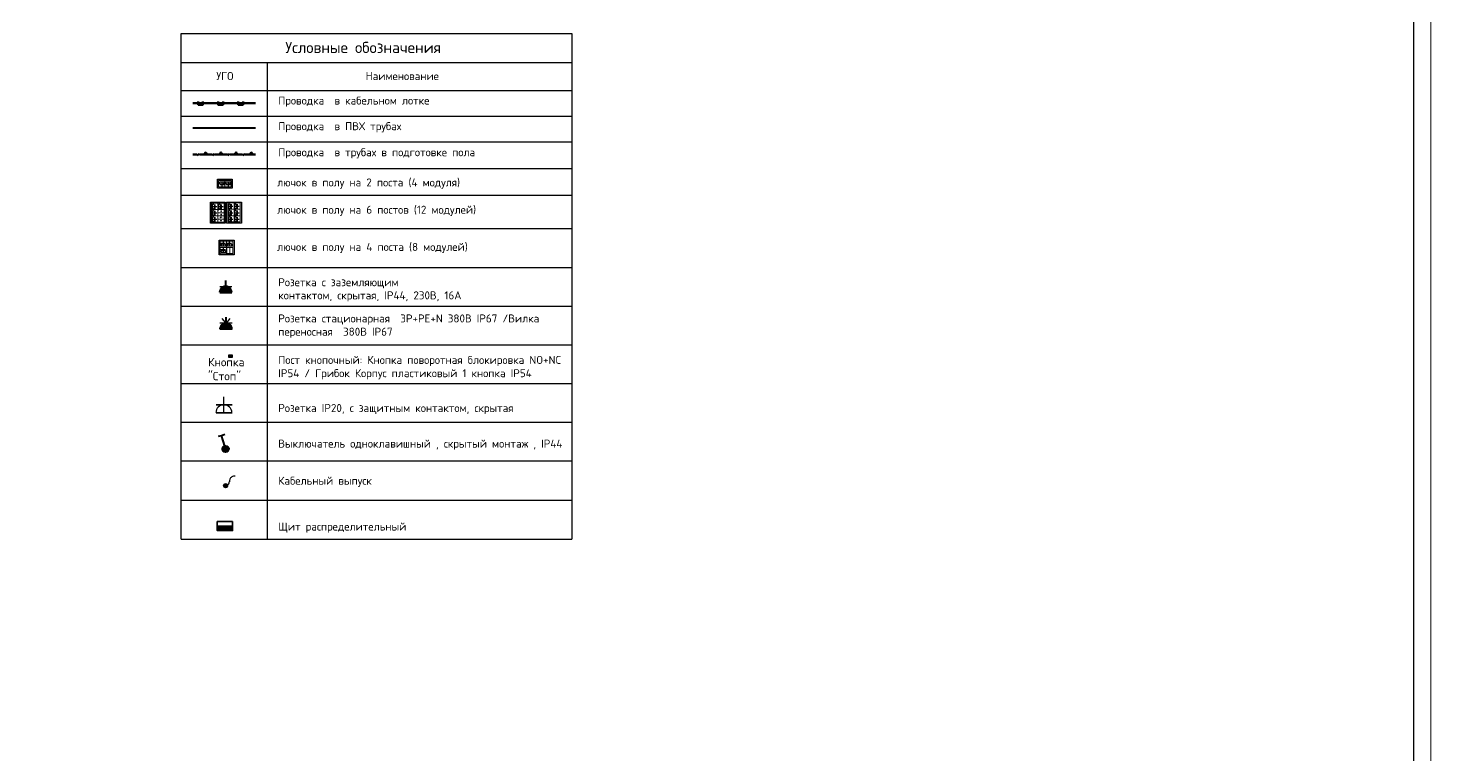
# Model space of a CAD drawing. Header units: millimetres. Extents: x -32 to 417638015, y -35 to 175284279.
# Drawn here: x 417191673 to 417231518, y 175220833 to 175241487 of the extents above; entities that cross this region are included whole.
import ezdxf
from ezdxf.enums import TextEntityAlignment as Align

# ---------------------------------------------------------------- set-up
doc = ezdxf.new("R2010")
doc.units = ezdxf.units.MM
for name, color, linetype in [('PDF _!!ОБН', 5, 'Continuous'), ('PDF __ЭМ_гофра', 5, 'Continuous'), ('PDF __ЭМ_Кабельный вывод', 1, 'Continuous'), ('PDF __ЭМ_Розетки быт', 5, 'Continuous'), ('PDF _SHTAMPS', 7, 'Continuous'), ('PDF _СС_розетки', 7, 'Continuous'), ('PDF _Текст', 7, 'Continuous'), ('PDF _ЭОМ_Щит', 5, 'Continuous'), ('RAMKA', 7, 'Continuous'), ('ВНУТРЯНКА', 1, 'Continuous')]:
    doc.layers.add(name, color=color, linetype=linetype)
for name, color, linetype, true_color in [('PDF __ЭМ_В полу', 7, 'Continuous', 0x952500), ('PDF __ЭМ_Лоток', 7, 'Continuous', 0x0000b8), ('PDF __ЭМ_розетки', 7, 'Continuous', 0x0000dd), ('PDF __ЭМ_Розетки комп', 7, 'Continuous', 0x545454), ('PDF _ЭОМ _розетки', 7, 'Continuous', 0xeb0000)]:
    doc.layers.add(name, color=color, linetype=linetype, true_color=true_color)
doc.layers.add('Электро', color=250, linetype='Continuous', lineweight=25)
doc.layers.add('ЭОМ_Кабель для СУП', color=150, linetype='Continuous', lineweight=9)
doc.styles.add('ELine', font='txt.shx')
doc.styles.add('PDF ISOCPEUR', font='isocpeur.ttf')
doc.styles.add('RAMKA', font='isocpeur.ttf', dxfattribs={"oblique": 15, "height": 5})
doc.styles.get("Standard").update_dxf_attribs({"font": 'arial.ttf'})
doc.linetypes.add('TRAY', pattern='A,12.119257,["_",ELine,S=4.5,R=90,X=0,Y=-1.555839],0.750382,["_",ELine,S=4.5,R=0,X=0,Y=-0.805849],1.314849,["_",ELine,S=4.5,R=0,X=0,Y=-0.805849],2.250029,["_",ELine,S=4.5,R=90,X=0,Y=-1.555839],13.565483', length=30)

# ---------------------------------------------------------------- blocks, each defined once
blk = doc.blocks.new('*U1110')
at = {"lineweight": 5, "transparency": 33554687}
blk.add_lwpolyline([(0, 0), (0, 841), (1189, 841), (1189, 0)], close=True, dxfattribs=at)
at = {"lineweight": 30, "transparency": 33554687}
blk.add_lwpolyline([(20, 5), (20, 836), (1184, 836), (1184, 5)], close=True, dxfattribs=at)
at = {"transparency": 33554687, "style": 'RAMKA', "oblique": 15, "width": 0.9}
for tag, height, p in [('СТРАНИЦА', 0.00025, (1183.9995, 835.9996)), ('ДАТА1', 2.5, (1059, 32.5)), ('ДАТА2', 2.5, (1059, 27.5)), ('СТАДИЯ', 2.5, (1141.5, 25)), ('ЛИСТ', 2.5, (1156.5, 25)), ('ЛИСТОВ', 2.5, (1174, 25)), ('ДАТА3', 2.5, (1059, 22.5)), ('ДАТА4', 2.5, (1059, 17.5)), ('ДАТА5', 2.5, (1059, 12.5)), ('ДАТА6', 2.5, (1059, 7.5))]:
    blk.add_attdef(tag, text='', height=height, dxfattribs=at).set_placement(p, align=Align.MIDDLE_CENTER)
at = {"transparency": 33554687, "style": 'RAMKA', "oblique": 15, "width": 0.9, "flags": 8}
blk.add_attdef('ШИФР', text='', height=5, dxfattribs=at).set_placement((1124, 55), align=Align.MIDDLE_CENTER)
at = {"transparency": 33554687, "style": 'RAMKA', "oblique": 15, "width": 0.9}
for tag, p in [('ДОЛЖНОСТЬ1', (1000, 32.5)), ('ФИО1', (1020, 32.5)), ('ДОЛЖНОСТЬ2', (1000, 27.5)), ('ФИО2', (1020, 27.5)), ('ДОЛЖНОСТЬ3', (1000, 22.5)), ('ФИО3', (1020, 22.5)), ('ДОЛЖНОСТЬ4', (1000, 17.5)), ('ФИО4', (1020, 17.5)), ('ДОЛЖНОСТЬ5', (1000, 12.5)), ('ФИО5', (1020, 12.5)), ('ДОЛЖНОСТЬ6', (1000, 7.5)), ('ФИО6', (1020, 7.5))]:
    blk.add_attdef(tag, text='', height=2.5, dxfattribs=at).set_placement(p, align=Align.MIDDLE_LEFT)
at = {"lineweight": 5, "transparency": 33554687, "oblique": 15, "width": 0.9}
for tag, flags, p in [('КОМПАНИЯ', 150, (1159, 12.5)), ('НАИМЕНОВАНИЕ', 128, (1099, 12.5)), ('КОМПЛЕКТ', 170, (1099, 27.5))]:
    blk.add_attdef(tag, text='', height=2.5, dxfattribs=dict(at, flags=flags)).set_placement(p, align=Align.MIDDLE_CENTER)
at = {"lineweight": 9, "transparency": 33554687, "oblique": 15, "width": 0.9, "flags": 26}
blk.add_attdef('ОБЪЕКТ', text='', height=2.5, dxfattribs=at).set_placement((1124, 42.5), align=Align.MIDDLE_CENTER)
at = {"transparency": 33554687, "style": 'RAMKA', "oblique": 15, "width": 0.9, "flags": 8}
blk.add_attdef('ФОРМАТЛИСТА', text='', height=2.5, dxfattribs=at).set_placement((1155, 2.5), align=Align.MIDDLE_LEFT)
blk = doc.blocks.new('Блок из 6 розеток .')
at = {"layer": 'PDF _СС_розетки', "linetype": 'Continuous', "lineweight": 20, "transparency": 33554687}
for points in [[(-391, 566), (-213, 566), (-213, 388), (-391, 388)], [(-391, 388), (-213, 388), (-213, 205), (-391, 205)], [(-391, 388), (-213, 388), (-213, 205), (-391, 205)], [(-391, 205), (-213, 205), (-213, 22), (-391, 22)]]:
    blk.add_lwpolyline(points, close=True, dxfattribs=at)
at = {"layer": 'PDF _ЭОМ _розетки', "color": 3, "linetype": 'Continuous', "lineweight": 25, "transparency": 33554687}
blk.add_lwpolyline([(0, 0), (-422, 0), (-422, 596), (0, 596)], close=True, dxfattribs=at)
at = {"layer": 'PDF _ЭОМ _розетки', "color": 7, "linetype": 'Continuous', "lineweight": 20, "transparency": 33554687}
for points in [[(-36, 388), (-213, 388), (-213, 566), (-36, 566)], [(-36, 205), (-213, 205), (-213, 388), (-36, 388)], [(-36, 22), (-213, 22), (-213, 205), (-36, 205)]]:
    blk.add_lwpolyline(points, close=True, dxfattribs=at)
at = {"layer": 'ВНУТРЯНКА', "color": 5, "lineweight": 30, "ltscale": 100, "transparency": 33554687}
for p, q in [((-307, 428), (-307, 555)), ((-307, 428), (-307, 555)), ((-129, 428), (-129, 555)), ((-129, 428), (-129, 555)), ((-307, 245), (-307, 373)), ((-307, 245), (-307, 373)), ((-307, 62), (-307, 190)), ((-307, 62), (-307, 190)), ((-129, 245), (-129, 373)), ((-129, 245), (-129, 373)), ((-129, 62), (-129, 190)), ((-129, 62), (-129, 190))]:
    blk.add_line(p, q, dxfattribs=at)
at = {"layer": 'Электро', "color": 5, "lineweight": 30, "transparency": 33554687}
for p, q in [((-240, 486), (-360, 486)), ((-240, 486), (-360, 486)), ((-240, 554), (-240, 419)), ((-240, 554), (-240, 419)), ((-62, 486), (-182, 486)), ((-62, 486), (-182, 486)), ((-62, 554), (-62, 419)), ((-62, 554), (-62, 419)), ((-240, 304), (-360, 304)), ((-240, 304), (-360, 304)), ((-240, 121), (-360, 121)), ((-240, 121), (-360, 121)), ((-240, 371), (-240, 236)), ((-240, 371), (-240, 236)), ((-240, 188), (-240, 53)), ((-240, 188), (-240, 53)), ((-62, 304), (-182, 304)), ((-62, 304), (-182, 304)), ((-62, 121), (-182, 121)), ((-62, 121), (-182, 121)), ((-62, 371), (-62, 236)), ((-62, 371), (-62, 236)), ((-62, 188), (-62, 53)), ((-62, 188), (-62, 53))]:
    blk.add_line(p, q, dxfattribs=at)
for centre in [(-240, 486), (-239, 486), (-62, 486), (-62, 486), (-240, 304), (-239, 304), (-240, 121), (-239, 121), (-62, 304), (-62, 304), (-62, 121), (-62, 121)]:
    blk.add_ellipse(centre, major_axis=(47.6, 47.6), ratio=1, start_param=0.787621, end_param=3.924768, dxfattribs=at)
blk = doc.blocks.new('Люк на 2 места')
at = {"layer": 'PDF _ЭОМ _розетки', "color": 3, "linetype": 'Continuous', "lineweight": 25, "transparency": 33554687}
blk.add_lwpolyline([(0, 255), (0, 0), (-422, 0), (-422, 255)], close=True, dxfattribs=at)
at = {"layer": 'PDF _ЭОМ _розетки', "color": 7, "linetype": 'Continuous', "lineweight": 20, "transparency": 33554687}
for points in [[(-213, 215), (-213, 37), (-391, 37), (-391, 215)], [(-36, 215), (-36, 37), (-213, 37), (-213, 215)]]:
    blk.add_lwpolyline(points, close=True, dxfattribs=at)
at = {"layer": 'ВНУТРЯНКА', "color": 5, "lineweight": 30, "ltscale": 100, "transparency": 33554687}
for p, q in [((-244, 147), (-372, 147)), ((-68, 147), (-195, 147))]:
    blk.add_line(p, q, dxfattribs=at)
at = {"layer": 'Электро', "color": 5, "lineweight": 30, "transparency": 33554687}
for p, q in [((-370, 80), (-236, 80)), ((-303, 80), (-303, 200)), ((-194, 80), (-59, 80)), ((-126, 80), (-126, 200))]:
    blk.add_line(p, q, dxfattribs=at)
at = {"layer": 'Электро', "color": 5, "lineweight": 30, "transparency": 33554687, "extrusion": (0, 0, -1)}
for centre in [(-303, 80), (-126, 80)]:
    blk.add_ellipse(centre, major_axis=(-47.6, -47.6), ratio=1, start_param=0.787621, end_param=3.924768, dxfattribs=at)
blk = doc.blocks.new('розетк для люка')
at = {"layer": 'ВНУТРЯНКА', "color": 5, "lineweight": 30, "ltscale": 100, "transparency": 33554687}
blk.add_line((-67, -59), (-67, 69), dxfattribs=at)
at = {"layer": 'Электро', "color": 5, "lineweight": 30, "transparency": 33554687}
for p, q in [((0, 0), (-120, 0)), ((0, 67), (0, -67))]:
    blk.add_line(p, q, dxfattribs=at)
blk.add_ellipse((0, 0), major_axis=(47.6, 47.6), ratio=1, start_param=0.787621, end_param=3.924768, dxfattribs=at)
blk = doc.blocks.new('Люк на 6 мест')
h = blk.add_hatch(color=256)
h.dxf.hatch_style = 1
h.paths.add_polyline_path([(-324, 435), (-324, 435), (-313, 443), (-289, 443), (-279, 435), (-279, 435), (-279, 423), (-324, 423)])
h = blk.add_hatch(color=256)
h.dxf.hatch_style = 1
h.paths.add_polyline_path([(-285, 516), (-285, 527), (-319, 527), (-319, 516)])
h = blk.add_hatch(color=256)
h.dxf.hatch_style = 1
h.paths.add_polyline_path([(-312, 335), (-312, 342), (-317, 342), (-317, 347), (-312, 347), (-312, 354), (-293, 354), (-292, 335)])
h = blk.add_hatch(color=256)
h.dxf.hatch_style = 1
h.paths.add_polyline_path([(-311, 243), (-311, 250), (-317, 250), (-317, 256), (-311, 256), (-311, 262), (-292, 262), (-292, 243)])
for p, q in [((-324, 423), (-324, 435)), ((-324, 435), (-324, 435)), ((-279, 423), (-324, 423)), ((-289, 443), (-297, 443)), ((-297, 443), (-297, 435)), ((-289, 435), (-289, 443)), ((-289, 435), (-279, 435)), ((-279, 435), (-279, 423))]:
    blk.add_line(p, q)
for points in [[(-215, 477), (-388, 477), (-388, 566), (-215, 566)], [(-215, 388), (-388, 388), (-388, 477), (-215, 477)], [(-285, 527), (-285, 516), (-319, 516), (-319, 527)], [(-216, 205), (-389, 205), (-388, 299), (-215, 299)], [(-215, 299), (-388, 299), (-388, 388), (-215, 388)]]:
    blk.add_lwpolyline(points, close=True)
for points in [[(-312, 347), (-317, 347), (-317, 342), (-312, 342)], [(-311, 256), (-317, 256), (-317, 250), (-311, 250)], [(-293, 354), (-292, 335), (-312, 335), (-312, 342)], [(-312, 347), (-312, 354), (-293, 354)], [(-292, 262), (-292, 243), (-311, 243), (-311, 250)], [(-311, 256), (-311, 262), (-292, 262)]]:
    blk.add_lwpolyline(points)
at = {"layer": 'PDF _СС_розетки', "linetype": 'Continuous', "lineweight": 20, "transparency": 33554687}
for points in [[(-391, 566), (-213, 566), (-213, 388), (-391, 388)], [(-391, 388), (-213, 388), (-213, 205), (-391, 205)], [(-391, 388), (-213, 388), (-213, 205), (-391, 205)], [(-391, 205), (-213, 205), (-213, 22), (-391, 22)]]:
    blk.add_lwpolyline(points, close=True, dxfattribs=at)
at = {"layer": 'PDF _ЭОМ _розетки', "color": 3, "linetype": 'Continuous', "lineweight": 25, "transparency": 33554687}
blk.add_lwpolyline([(0, 0), (-422, 0), (-422, 596), (0, 596)], close=True, dxfattribs=at)
at = {"layer": 'PDF _ЭОМ _розетки', "color": 7, "linetype": 'Continuous', "lineweight": 20, "transparency": 33554687}
for points in [[(-36, 388), (-213, 388), (-213, 566), (-36, 566)], [(-36, 205), (-213, 205), (-213, 388), (-36, 388)], [(-36, 22), (-213, 22), (-213, 205), (-36, 205)]]:
    blk.add_lwpolyline(points, close=True, dxfattribs=at)
at = {"layer": 'ВНУТРЯНКА', "color": 5, "lineweight": 30, "ltscale": 100, "transparency": 33554687}
for p, q in [((-307, 62), (-307, 190)), ((-307, 62), (-307, 190)), ((-129, 245), (-129, 373)), ((-129, 245), (-129, 373)), ((-129, 62), (-129, 190))]:
    blk.add_line(p, q, dxfattribs=at)
at = {"layer": 'ВНУТРЯНКА', "color": 1, "lineweight": 30, "ltscale": 100, "transparency": 33554687}
blk.add_line((-129, 62), (-129, 190), dxfattribs=at)
at = {"layer": 'Электро', "color": 5, "lineweight": 30, "transparency": 33554687}
for p, q in [((-240, 121), (-360, 121)), ((-240, 121), (-360, 121)), ((-240, 188), (-240, 53)), ((-62, 304), (-182, 304)), ((-62, 304), (-182, 304)), ((-62, 121), (-182, 121)), ((-62, 371), (-62, 236)), ((-62, 371), (-62, 236)), ((-62, 188), (-62, 53))]:
    blk.add_line(p, q, dxfattribs=at)
at = {"layer": 'Электро', "color": 1, "lineweight": 30, "transparency": 33554687}
for p, q in [((-240, 188), (-240, 53)), ((-62, 121), (-182, 121)), ((-62, 188), (-62, 53))]:
    blk.add_line(p, q, dxfattribs=at)
at = {"layer": 'Электро', "color": 5, "lineweight": 30, "transparency": 33554687}
for centre in [(-240, 121), (-239, 121), (-62, 304), (-62, 304), (-62, 121)]:
    blk.add_ellipse(centre, major_axis=(47.6, 47.6), ratio=1, start_param=0.787621, end_param=3.924768, dxfattribs=at)
at = {"layer": 'Электро', "color": 1, "lineweight": 30, "transparency": 33554687}
blk.add_ellipse((-62, 121), major_axis=(47.6, 47.6), ratio=1, start_param=0.787621, end_param=3.924768, dxfattribs=at)
at = {"color": 5, "linetype": 'TRAY', "lineweight": 53, "transparency": 33554687}
blk.add_blockref('розетк для люка', (-62, 480), dxfattribs=at)
blk = doc.blocks.new('Блок из 4 розеток')
for points in [[(-209, 203), (-124, 203), (-124, 34), (-209, 34)], [(-124, 203), (-39, 203), (-39, 34), (-124, 34)]]:
    blk.add_lwpolyline(points, close=True)
at = {"layer": 'PDF _ЭОМ _розетки', "color": 3, "linetype": 'Continuous', "lineweight": 25, "transparency": 33554687}
blk.add_lwpolyline([(0, 0), (-422, 0), (-422, 415), (0, 415)], close=True, dxfattribs=at)
at = {"layer": 'PDF _ЭОМ _розетки', "color": 7, "linetype": 'Continuous', "lineweight": 20, "transparency": 33554687}
for points in [[(-213, 385), (-213, 207), (-391, 207), (-391, 385)], [(-213, 207), (-213, 29), (-391, 29), (-391, 207)], [(-36, 385), (-36, 207), (-213, 207), (-213, 385)], [(-36, 207), (-36, 29), (-213, 29), (-213, 207)]]:
    blk.add_lwpolyline(points, close=True, dxfattribs=at)
at = {"layer": 'ВНУТРЯНКА', "color": 5, "lineweight": 30, "ltscale": 100, "transparency": 33554687}
for p, q in [((-244, 317), (-372, 317)), ((-244, 139), (-372, 139)), ((-68, 317), (-195, 317))]:
    blk.add_line(p, q, dxfattribs=at)
at = {"layer": 'Электро', "color": 5, "lineweight": 30, "transparency": 33554687}
for p, q in [((-370, 250), (-236, 250)), ((-370, 72), (-236, 72)), ((-303, 250), (-303, 370)), ((-303, 72), (-303, 192)), ((-194, 250), (-59, 250)), ((-126, 250), (-126, 370))]:
    blk.add_line(p, q, dxfattribs=at)
at = {"layer": 'Электро', "color": 5, "lineweight": 30, "transparency": 33554687, "extrusion": (0, 0, -1)}
for centre in [(-303, 250), (-303, 72), (-126, 250)]:
    blk.add_ellipse(centre, major_axis=(-47.6, -47.6), ratio=1, start_param=0.787621, end_param=3.924768, dxfattribs=at)

msp = doc.modelspace()

# ---------------------------------------------------------------- linework, layer by layer
at = {"layer": 'PDF _!!ОБН', "lineweight": 40}
for points in [[(417197081, 175229889), (417197169, 175229914)], [(417197258, 175229610), (417197169, 175229914), (417197258, 175229944)]]:
    msp.add_lwpolyline(points, dxfattribs=at)
at = {"layer": 'PDF _!!ОБН', "lineweight": 0}
for points in [[(417197208, 175229571), (417197364, 175229571), (417197208, 175229571)], [(417197220, 175229584), (417197351, 175229584), (417197220, 175229584)], [(417197246, 175229605), (417197326, 175229605), (417197246, 175229605)]]:
    msp.add_lwpolyline(points, dxfattribs=at)
at = {"layer": 'PDF _!!ОБН', "lineweight": 40}
msp.add_circle((417197282, 175229527), 91, dxfattribs=at)
at = {"layer": 'PDF _!!ОБН', "transparency": 33554559}
for points in [[(417197199, 175229555), (417197373, 175229555), (417197195, 175229542)], [(417197373, 175229555), (417197195, 175229542), (417197373, 175229542)], [(417197195, 175229542), (417197373, 175229542), (417197195, 175229538)], [(417197373, 175229542), (417197195, 175229538), (417197377, 175229538)], [(417197195, 175229538), (417197377, 175229538), (417197195, 175229525)], [(417197377, 175229538), (417197195, 175229525), (417197377, 175229525)], [(417197195, 175229525), (417197377, 175229525), (417197195, 175229521)], [(417197377, 175229525), (417197195, 175229521), (417197377, 175229521)], [(417197195, 175229521), (417197377, 175229521), (417197195, 175229508)], [(417197377, 175229521), (417197195, 175229508), (417197373, 175229508)], [(417197195, 175229508), (417197373, 175229508), (417197199, 175229504)], [(417197208, 175229571), (417197364, 175229571), (417197199, 175229559)], [(417197364, 175229571), (417197199, 175229559), (417197368, 175229559)], [(417197199, 175229559), (417197368, 175229559), (417197199, 175229555)], [(417197368, 175229559), (417197199, 175229555), (417197373, 175229555)], [(417197373, 175229508), (417197199, 175229504), (417197373, 175229504)], [(417197199, 175229504), (417197373, 175229504), (417197199, 175229491)], [(417197373, 175229504), (417197199, 175229491), (417197368, 175229491)], [(417197199, 175229491), (417197368, 175229491), (417197203, 175229487)], [(417197368, 175229491), (417197203, 175229487), (417197368, 175229487)], [(417197203, 175229487), (417197368, 175229487), (417197208, 175229478)], [(417197220, 175229584), (417197351, 175229584), (417197208, 175229571)], [(417197351, 175229584), (417197208, 175229571), (417197364, 175229571)], [(417197364, 175229571), (417197208, 175229571), (417197208, 175229571)], [(417197368, 175229487), (417197208, 175229478), (417197364, 175229478)], [(417197208, 175229478), (417197364, 175229478), (417197212, 175229470)], [(417197364, 175229478), (417197212, 175229470), (417197360, 175229470)], [(417197212, 175229470), (417197360, 175229470), (417197220, 175229461)], [(417197229, 175229597), (417197339, 175229597), (417197220, 175229584)], [(417197339, 175229597), (417197220, 175229584), (417197351, 175229584)], [(417197351, 175229584), (417197220, 175229584), (417197220, 175229584)], [(417197360, 175229470), (417197220, 175229461), (417197351, 175229461)], [(417197220, 175229461), (417197351, 175229461), (417197224, 175229457)], [(417197351, 175229461), (417197224, 175229457), (417197347, 175229457)], [(417197224, 175229457), (417197347, 175229457), (417197233, 175229449)], [(417197229, 175229597), (417197229, 175229597), (417197339, 175229597)], [(417197229, 175229597), (417197339, 175229597), (417197233, 175229597)], [(417197246, 175229605), (417197326, 175229605), (417197233, 175229597)], [(417197326, 175229605), (417197233, 175229597), (417197339, 175229597)], [(417197347, 175229457), (417197233, 175229449), (417197339, 175229449)], [(417197233, 175229449), (417197339, 175229449), (417197237, 175229444)], [(417197339, 175229449), (417197237, 175229444), (417197335, 175229444)], [(417197237, 175229444), (417197335, 175229444), (417197246, 175229440)], [(417197258, 175229610), (417197309, 175229610), (417197246, 175229605)], [(417197309, 175229610), (417197246, 175229605), (417197326, 175229605)], [(417197326, 175229605), (417197246, 175229605), (417197246, 175229605)], [(417197335, 175229444), (417197246, 175229440), (417197322, 175229440)], [(417197246, 175229440), (417197322, 175229440), (417197254, 175229440)], [(417197322, 175229440), (417197254, 175229440), (417197318, 175229440)], [(417197254, 175229440), (417197318, 175229440), (417197263, 175229436)], [(417197258, 175229610), (417197258, 175229610), (417197309, 175229610)], [(417197258, 175229610), (417197309, 175229610), (417197263, 175229610)], [(417197275, 175229614), (417197296, 175229614), (417197263, 175229610)], [(417197296, 175229614), (417197263, 175229610), (417197309, 175229610)], [(417197318, 175229440), (417197263, 175229436), (417197305, 175229436)], [(417197305, 175229436), (417197263, 175229436), (417197275, 175229436)], [(417197280, 175229614), (417197275, 175229614), (417197296, 175229614)], [(417197305, 175229436), (417197301, 175229436), (417197275, 175229436)], [(417197301, 175229436), (417197275, 175229436), (417197284, 175229432)]]:
    msp.add_solid(points, dxfattribs=at)
at = {"layer": 'PDF __ЭМ_В полу', "lineweight": 60}
for points in [[(417196357, 175237894), (417196471, 175237894)], [(417196530, 175237915), (417196505, 175237894), (417196479, 175237869)], [(417196539, 175237894), (417196721, 175237894), (417196903, 175237894)], [(417196962, 175237915), (417196937, 175237894), (417196911, 175237869)], [(417196970, 175237894), (417197153, 175237894), (417197335, 175237894)], [(417197394, 175237915), (417197368, 175237894), (417197343, 175237869)], [(417197402, 175237894), (417197584, 175237894), (417197766, 175237894)], [(417197826, 175237915), (417197800, 175237894), (417197775, 175237869)], [(417197834, 175237894), (417198016, 175237894), (417198130, 175237894)]]:
    msp.add_lwpolyline(points, dxfattribs=at)
for centre in [(417196719, 175237926), (417197150, 175237926), (417197582, 175237926), (417198014, 175237926)]:
    msp.add_circle(centre, 23.3, dxfattribs=at)
at = {"layer": 'PDF __ЭМ_гофра', "lineweight": 40}
msp.add_lwpolyline([(417196357, 175238652), (417198130, 175238652)], dxfattribs=at)
at = {"layer": 'PDF __ЭМ_Кабельный вывод', "lineweight": 30}
msp.add_lwpolyline([(417197557, 175228757, 0.121411), (417197462, 175228731, 0.13816), (417197400, 175228668)], format="xyb", dxfattribs=at)
msp.add_circle((417197285, 175228484), 57.2, dxfattribs=at)
for centre, radius, start, end in [((417197301, 175228585), 86.8, 324.9292, 7.3651), ((417197505, 175228611), 116, 151.1734, 187.3638), ((417197251, 175228644), 163, 280.4161, 300.846), ((417197276, 175228606), 121, 300.8432, 324.9253)]:
    msp.add_arc(centre, radius, start, end, dxfattribs=at)
at = {"layer": 'PDF __ЭМ_Кабельный вывод', "transparency": 33554559}
for points in [[(417197232, 175228503), (417197308, 175228426), (417197227, 175228498)], [(417197308, 175228426), (417197227, 175228498), (417197304, 175228422)], [(417197227, 175228498), (417197304, 175228422), (417197227, 175228494)], [(417197304, 175228422), (417197227, 175228494), (417197295, 175228422)], [(417197227, 175228494), (417197295, 175228422), (417197227, 175228486)], [(417197295, 175228422), (417197227, 175228486), (417197291, 175228422)], [(417197227, 175228486), (417197291, 175228422), (417197227, 175228481)], [(417197291, 175228422), (417197227, 175228481), (417197287, 175228422)], [(417197227, 175228481), (417197287, 175228422), (417197227, 175228477)], [(417197287, 175228422), (417197227, 175228477), (417197282, 175228422)], [(417197227, 175228477), (417197282, 175228422), (417197227, 175228469)], [(417197282, 175228422), (417197227, 175228469), (417197274, 175228422)], [(417197227, 175228469), (417197274, 175228422), (417197227, 175228465)], [(417197274, 175228422), (417197227, 175228465), (417197270, 175228422)], [(417197227, 175228465), (417197270, 175228422), (417197227, 175228460)], [(417197270, 175228422), (417197227, 175228460), (417197265, 175228426)], [(417197227, 175228460), (417197265, 175228426), (417197232, 175228452)], [(417197236, 175228515), (417197316, 175228431), (417197232, 175228507)], [(417197316, 175228431), (417197232, 175228507), (417197312, 175228426)], [(417197232, 175228507), (417197312, 175228426), (417197232, 175228503)], [(417197312, 175228426), (417197232, 175228503), (417197308, 175228426)], [(417197265, 175228426), (417197232, 175228452), (417197257, 175228426)], [(417197232, 175228452), (417197257, 175228426), (417197236, 175228448)], [(417197240, 175228520), (417197321, 175228435), (417197236, 175228515)], [(417197321, 175228435), (417197236, 175228515), (417197316, 175228431)], [(417197257, 175228426), (417197236, 175228448), (417197253, 175228431)], [(417197253, 175228431), (417197236, 175228448), (417197240, 175228443)], [(417197244, 175228524), (417197325, 175228439), (417197240, 175228520)], [(417197325, 175228439), (417197240, 175228520), (417197321, 175228435)], [(417197253, 175228431), (417197249, 175228435), (417197240, 175228443)], [(417197249, 175228435), (417197240, 175228443), (417197240, 175228439)], [(417197249, 175228524), (417197329, 175228443), (417197244, 175228524)], [(417197329, 175228443), (417197244, 175228524), (417197325, 175228439)], [(417197253, 175228528), (417197333, 175228448), (417197249, 175228524)], [(417197333, 175228448), (417197249, 175228524), (417197329, 175228443)], [(417197257, 175228532), (417197337, 175228452), (417197253, 175228528)], [(417197337, 175228452), (417197253, 175228528), (417197333, 175228448)], [(417197261, 175228537), (417197337, 175228456), (417197257, 175228532)], [(417197337, 175228456), (417197257, 175228532), (417197337, 175228452)], [(417197265, 175228537), (417197342, 175228460), (417197261, 175228537)], [(417197342, 175228460), (417197261, 175228537), (417197337, 175228456)], [(417197274, 175228537), (417197342, 175228469), (417197265, 175228537)], [(417197342, 175228469), (417197265, 175228537), (417197342, 175228460)], [(417197278, 175228537), (417197342, 175228473), (417197274, 175228537)], [(417197342, 175228473), (417197274, 175228537), (417197342, 175228469)], [(417197282, 175228541), (417197342, 175228477), (417197278, 175228537)], [(417197342, 175228477), (417197278, 175228537), (417197342, 175228473)], [(417197291, 175228541), (417197342, 175228486), (417197282, 175228541)], [(417197342, 175228486), (417197282, 175228541), (417197342, 175228477)], [(417197295, 175228537), (417197342, 175228490), (417197291, 175228541)], [(417197342, 175228490), (417197291, 175228541), (417197342, 175228486)], [(417197299, 175228537), (417197342, 175228494), (417197295, 175228537)], [(417197342, 175228494), (417197295, 175228537), (417197342, 175228490)], [(417197304, 175228537), (417197337, 175228503), (417197299, 175228537)], [(417197337, 175228503), (417197299, 175228537), (417197342, 175228494)], [(417197312, 175228532), (417197337, 175228507), (417197304, 175228537)], [(417197337, 175228507), (417197304, 175228537), (417197337, 175228503)], [(417197316, 175228532), (417197333, 175228511), (417197312, 175228532)], [(417197333, 175228511), (417197312, 175228532), (417197337, 175228507)], [(417197321, 175228528), (417197333, 175228515), (417197316, 175228532)], [(417197333, 175228515), (417197316, 175228532), (417197333, 175228511)], [(417197325, 175228524), (417197321, 175228528), (417197333, 175228515)]]:
    msp.add_solid(points, dxfattribs=at)
at = {"layer": 'PDF __ЭМ_Лоток', "lineweight": 60}
for points in [[(417196357, 175239355), (417196505, 175239355), (417196505, 175239401)], [(417196640, 175239401), (417196640, 175239355), (417196640, 175239308), (417196573, 175239308), (417196505, 175239308), (417196505, 175239355), (417196573, 175239355), (417196619, 175239355), (417196848, 175239355), (417197072, 175239355), (417197072, 175239401)], [(417197212, 175239401), (417197212, 175239355), (417197212, 175239308), (417197140, 175239308), (417197072, 175239308), (417197072, 175239355), (417197140, 175239355), (417197186, 175239355), (417197415, 175239355), (417197644, 175239355), (417197644, 175239401)], [(417197779, 175239401), (417197779, 175239355), (417197779, 175239308), (417197711, 175239308), (417197644, 175239308), (417197644, 175239355), (417197711, 175239355), (417197754, 175239355), (417197982, 175239355), (417198130, 175239355)]]:
    msp.add_lwpolyline(points, dxfattribs=at)
at = {"layer": 'PDF __ЭМ_розетки', "lineweight": 30}
for points in [[(417197237, 175230557), (417197237, 175230785), (417197237, 175231010)], [(417197237, 175230557), (417197237, 175230785)], [(417197013, 175230557), (417197466, 175230557), (417197013, 175230557)]]:
    msp.add_lwpolyline(points, dxfattribs=at)
msp.add_lwpolyline([(417197013, 175230785), (417197466, 175230785)], close=True, dxfattribs=at)
msp.add_arc((417197235, 175230559), 226, 0.0003, 179.9997, dxfattribs=at)
at = {"layer": 'PDF __ЭМ_Розетки быт', "lineweight": 30}
msp.add_lwpolyline([(417197119, 175234146), (417197462, 175234146)], dxfattribs=at)
at = {"layer": 'PDF __ЭМ_Розетки быт', "lineweight": 40}
for points in [[(417197288, 175234146), (417197288, 175234316)], [(417197119, 175233973), (417197462, 175233973)]]:
    msp.add_lwpolyline(points, dxfattribs=at)
at = {"layer": 'PDF __ЭМ_Розетки быт', "color": 5, "lineweight": 30}
for points in [[(417197466, 175233101), (417197123, 175233101)], [(417197402, 175233232), (417197296, 175233101), (417197186, 175233232)]]:
    msp.add_lwpolyline(points, dxfattribs=at)
at = {"layer": 'PDF __ЭМ_Розетки быт', "color": 5, "lineweight": 40}
for points in [[(417197296, 175233101), (417197296, 175233274)], [(417197466, 175232931), (417197123, 175232931)]]:
    msp.add_lwpolyline(points, dxfattribs=at)
at = {"layer": 'PDF __ЭМ_Розетки быт', "lineweight": 40}
msp.add_arc((417197286, 175233975), 171, 359.9992, 180.0008, dxfattribs=at)
at = {"layer": 'PDF __ЭМ_Розетки быт', "color": 5, "lineweight": 40}
msp.add_arc((417197294, 175232933), 171, 359.9992, 180.0008, dxfattribs=at)
at = {"layer": 'PDF __ЭМ_Розетки быт', "transparency": 33554559}
for points in [[(417197322, 175234142), (417197258, 175234142), (417197288, 175234146)], [(417197119, 175233973), (417197462, 175233973), (417197123, 175234007)], [(417197123, 175234007), (417197457, 175234007), (417197131, 175234041)], [(417197462, 175233973), (417197123, 175234007), (417197457, 175234007)], [(417197131, 175234041), (417197449, 175234041), (417197148, 175234070)], [(417197457, 175234007), (417197131, 175234041), (417197449, 175234041)], [(417197148, 175234070), (417197432, 175234070), (417197169, 175234096)], [(417197449, 175234041), (417197148, 175234070), (417197432, 175234070)], [(417197169, 175234096), (417197411, 175234096), (417197195, 175234117)], [(417197432, 175234070), (417197169, 175234096), (417197411, 175234096)], [(417197195, 175234117), (417197385, 175234117), (417197224, 175234134)], [(417197411, 175234096), (417197195, 175234117), (417197385, 175234117)], [(417197356, 175234134), (417197224, 175234134), (417197258, 175234142)], [(417197385, 175234117), (417197224, 175234134), (417197356, 175234134)], [(417197356, 175234134), (417197322, 175234142), (417197258, 175234142)]]:
    msp.add_solid(points, dxfattribs=at)
at = {"layer": 'PDF __ЭМ_Розетки быт', "color": 5, "transparency": 33554559}
for points in [[(417197466, 175232931), (417197123, 175232931), (417197462, 175232965)], [(417197123, 175232931), (417197462, 175232965), (417197127, 175232965)], [(417197462, 175232965), (417197127, 175232965), (417197453, 175232999)], [(417197127, 175232965), (417197453, 175232999), (417197136, 175232999)], [(417197453, 175232999), (417197136, 175232999), (417197436, 175233029)], [(417197136, 175232999), (417197436, 175233029), (417197153, 175233029)], [(417197436, 175233029), (417197153, 175233029), (417197415, 175233054)], [(417197153, 175233029), (417197415, 175233054), (417197174, 175233054)], [(417197415, 175233054), (417197174, 175233054), (417197390, 175233075)], [(417197174, 175233054), (417197390, 175233075), (417197199, 175233075)], [(417197390, 175233075), (417197199, 175233075), (417197360, 175233088)], [(417197199, 175233075), (417197360, 175233088), (417197229, 175233088)], [(417197229, 175233088), (417197263, 175233101), (417197326, 175233101)], [(417197229, 175233088), (417197360, 175233088), (417197326, 175233101)], [(417197263, 175233101), (417197326, 175233101), (417197296, 175233101)]]:
    msp.add_solid(points, dxfattribs=at)
at = {"layer": 'PDF __ЭМ_Розетки комп', "color": 5, "lineweight": 30}
msp.add_lwpolyline([(417197374, 175232199), (417197475, 175232199), (417197475, 175232127), (417197374, 175232127)], close=True, dxfattribs=at)
at = {"layer": 'PDF __ЭМ_Розетки комп', "lineweight": 0}
for points in [[(417197446, 175232190), (417197403, 175232190), (417197446, 175232190)], [(417197446, 175232190), (417197425, 175232190), (417197446, 175232190)], [(417197450, 175232186), (417197437, 175232186), (417197450, 175232186)], [(417197399, 175232148), (417197391, 175232148), (417197399, 175232148)], [(417197446, 175232135), (417197433, 175232135), (417197446, 175232135)], [(417197450, 175232139), (417197442, 175232139), (417197450, 175232139)], [(417197454, 175232148), (417197450, 175232148), (417197454, 175232148)]]:
    msp.add_lwpolyline(points, dxfattribs=at)
at = {"layer": 'PDF __ЭМ_Розетки комп', "color": 5, "lineweight": 25}
for radius in [36, 27.5]:
    msp.add_circle((417197423, 175232163), radius, dxfattribs=at)
at = {"layer": 'PDF __ЭМ_Розетки комп', "transparency": 33554559}
for points in [[(417197395, 175232178), (417197399, 175232173), (417197391, 175232173)], [(417197391, 175232173), (417197399, 175232173), (417197399, 175232173)], [(417197399, 175232173), (417197399, 175232173), (417197391, 175232173)], [(417197399, 175232173), (417197391, 175232173), (417197399, 175232169)], [(417197391, 175232173), (417197399, 175232169), (417197391, 175232169)], [(417197391, 175232169), (417197399, 175232169), (417197399, 175232169)], [(417197399, 175232169), (417197399, 175232169), (417197391, 175232169)], [(417197399, 175232169), (417197391, 175232169), (417197395, 175232161)], [(417197391, 175232169), (417197395, 175232161), (417197391, 175232161)], [(417197395, 175232161), (417197391, 175232161), (417197399, 175232156)], [(417197391, 175232161), (417197399, 175232156), (417197391, 175232156)], [(417197391, 175232156), (417197399, 175232156), (417197399, 175232156)], [(417197399, 175232156), (417197399, 175232156), (417197391, 175232156)], [(417197399, 175232156), (417197391, 175232156), (417197399, 175232152)], [(417197391, 175232156), (417197399, 175232152), (417197391, 175232152)], [(417197399, 175232152), (417197391, 175232152), (417197399, 175232148)], [(417197391, 175232152), (417197399, 175232148), (417197391, 175232148)], [(417197399, 175232186), (417197403, 175232182), (417197395, 175232182)], [(417197395, 175232182), (417197403, 175232182), (417197403, 175232182)], [(417197403, 175232182), (417197403, 175232182), (417197395, 175232182)], [(417197403, 175232182), (417197395, 175232182), (417197399, 175232178)], [(417197395, 175232182), (417197399, 175232178), (417197395, 175232178)], [(417197399, 175232178), (417197395, 175232178), (417197399, 175232173)], [(417197403, 175232190), (417197412, 175232186), (417197399, 175232186)], [(417197408, 175232186), (417197408, 175232186), (417197399, 175232186)], [(417197408, 175232186), (417197399, 175232186), (417197412, 175232186)], [(417197399, 175232186), (417197408, 175232186), (417197408, 175232186)], [(417197408, 175232186), (417197408, 175232186), (417197399, 175232186)], [(417197408, 175232186), (417197399, 175232186), (417197403, 175232182)], [(417197408, 175232194), (417197446, 175232190), (417197403, 175232190)], [(417197403, 175232190), (417197446, 175232190), (417197446, 175232190)], [(417197416, 175232190), (417197416, 175232190), (417197403, 175232190)], [(417197416, 175232190), (417197403, 175232190), (417197420, 175232190)], [(417197416, 175232190), (417197403, 175232190), (417197412, 175232186)], [(417197416, 175232194), (417197437, 175232194), (417197408, 175232194)], [(417197437, 175232194), (417197408, 175232194), (417197446, 175232190)], [(417197420, 175232194), (417197433, 175232194), (417197416, 175232194)], [(417197433, 175232194), (417197416, 175232194), (417197437, 175232194)], [(417197429, 175232194), (417197420, 175232194), (417197433, 175232194)], [(417197425, 175232190), (417197446, 175232190), (417197433, 175232190)], [(417197446, 175232190), (417197433, 175232190), (417197446, 175232186)], [(417197433, 175232190), (417197446, 175232186), (417197437, 175232186)], [(417197450, 175232186), (417197450, 175232186), (417197437, 175232186)], [(417197450, 175232186), (417197437, 175232186), (417197446, 175232186)], [(417197437, 175232186), (417197450, 175232186), (417197442, 175232186)], [(417197450, 175232186), (417197442, 175232186), (417197454, 175232182)], [(417197442, 175232186), (417197454, 175232182), (417197446, 175232182)], [(417197446, 175232182), (417197454, 175232182), (417197454, 175232182)], [(417197454, 175232182), (417197454, 175232182), (417197446, 175232182)], [(417197454, 175232182), (417197446, 175232182), (417197454, 175232178)], [(417197446, 175232182), (417197454, 175232178), (417197446, 175232178)], [(417197454, 175232178), (417197446, 175232178), (417197454, 175232173)], [(417197446, 175232178), (417197454, 175232173), (417197450, 175232173)], [(417197459, 175232173), (417197459, 175232173), (417197450, 175232173)], [(417197459, 175232173), (417197450, 175232173), (417197454, 175232173)], [(417197459, 175232173), (417197450, 175232173), (417197459, 175232169)], [(417197450, 175232173), (417197459, 175232169), (417197450, 175232169)], [(417197450, 175232169), (417197459, 175232169), (417197459, 175232169)], [(417197459, 175232169), (417197459, 175232169), (417197450, 175232169)], [(417197459, 175232169), (417197450, 175232169), (417197459, 175232161)], [(417197450, 175232169), (417197459, 175232161), (417197450, 175232161)], [(417197459, 175232161), (417197450, 175232161), (417197459, 175232156)], [(417197450, 175232161), (417197459, 175232156), (417197450, 175232156)], [(417197450, 175232156), (417197459, 175232156), (417197459, 175232156)], [(417197459, 175232156), (417197459, 175232156), (417197450, 175232156)], [(417197459, 175232156), (417197450, 175232156), (417197459, 175232152)], [(417197450, 175232156), (417197459, 175232152), (417197450, 175232152)], [(417197459, 175232152), (417197450, 175232152), (417197454, 175232148)], [(417197450, 175232152), (417197454, 175232148), (417197450, 175232148)], [(417197391, 175232148), (417197399, 175232148), (417197395, 175232148)], [(417197399, 175232148), (417197395, 175232148), (417197403, 175232144)], [(417197395, 175232148), (417197403, 175232144), (417197395, 175232144)], [(417197395, 175232144), (417197403, 175232144), (417197403, 175232144)], [(417197403, 175232144), (417197403, 175232144), (417197395, 175232144)], [(417197403, 175232144), (417197395, 175232144), (417197408, 175232139)], [(417197395, 175232144), (417197408, 175232139), (417197399, 175232139)], [(417197399, 175232139), (417197408, 175232139), (417197408, 175232139)], [(417197408, 175232139), (417197408, 175232139), (417197399, 175232139)], [(417197412, 175232139), (417197412, 175232139), (417197399, 175232139)], [(417197412, 175232139), (417197399, 175232139), (417197408, 175232139)], [(417197412, 175232139), (417197399, 175232139), (417197416, 175232135)], [(417197399, 175232139), (417197416, 175232135), (417197403, 175232135)], [(417197420, 175232135), (417197420, 175232135), (417197403, 175232135)], [(417197420, 175232135), (417197403, 175232135), (417197416, 175232135)], [(417197403, 175232135), (417197446, 175232135), (417197446, 175232135)], [(417197446, 175232135), (417197446, 175232135), (417197403, 175232135)], [(417197446, 175232135), (417197403, 175232135), (417197437, 175232131)], [(417197403, 175232135), (417197437, 175232131), (417197408, 175232131)], [(417197437, 175232131), (417197408, 175232131), (417197433, 175232131)], [(417197408, 175232131), (417197433, 175232131), (417197416, 175232131)], [(417197433, 175232131), (417197416, 175232131), (417197429, 175232127)], [(417197416, 175232131), (417197429, 175232127), (417197420, 175232127)], [(417197433, 175232135), (417197446, 175232135), (417197425, 175232135)], [(417197437, 175232139), (417197446, 175232135), (417197433, 175232135)], [(417197442, 175232139), (417197450, 175232139), (417197437, 175232139)], [(417197446, 175232139), (417197446, 175232139), (417197437, 175232139)], [(417197446, 175232139), (417197437, 175232139), (417197450, 175232139)], [(417197446, 175232139), (417197437, 175232139), (417197446, 175232135)], [(417197446, 175232144), (417197450, 175232139), (417197442, 175232139)], [(417197450, 175232148), (417197454, 175232148), (417197446, 175232148)], [(417197454, 175232148), (417197446, 175232148), (417197454, 175232144)], [(417197446, 175232148), (417197454, 175232144), (417197446, 175232144)], [(417197446, 175232144), (417197454, 175232144), (417197454, 175232144)], [(417197454, 175232144), (417197454, 175232144), (417197446, 175232144)], [(417197454, 175232144), (417197446, 175232144), (417197450, 175232139)]]:
    msp.add_solid(points, dxfattribs=at)
at = {"layer": 'PDF __ЭМ_Розетки комп', "color": 1, "transparency": 33554559}
for points in [[(417197399, 175232169), (417197450, 175232161), (417197395, 175232161)], [(417197450, 175232161), (417197395, 175232161), (417197450, 175232156)], [(417197395, 175232161), (417197450, 175232156), (417197399, 175232156)], [(417197403, 175232182), (417197446, 175232178), (417197399, 175232178)], [(417197446, 175232178), (417197399, 175232178), (417197450, 175232173)], [(417197399, 175232178), (417197450, 175232173), (417197399, 175232173)], [(417197450, 175232173), (417197399, 175232173), (417197450, 175232169)], [(417197399, 175232173), (417197450, 175232169), (417197399, 175232169)], [(417197450, 175232169), (417197399, 175232169), (417197450, 175232161)], [(417197450, 175232156), (417197399, 175232156), (417197450, 175232152)], [(417197399, 175232156), (417197450, 175232152), (417197399, 175232152)], [(417197450, 175232152), (417197399, 175232152), (417197446, 175232148)], [(417197399, 175232152), (417197446, 175232148), (417197399, 175232148)], [(417197408, 175232186), (417197446, 175232182), (417197403, 175232182)], [(417197446, 175232182), (417197403, 175232182), (417197446, 175232178)], [(417197412, 175232186), (417197442, 175232186), (417197408, 175232186)], [(417197442, 175232186), (417197408, 175232186), (417197446, 175232182)], [(417197416, 175232190), (417197437, 175232186), (417197412, 175232186)], [(417197437, 175232186), (417197412, 175232186), (417197442, 175232186)], [(417197420, 175232190), (417197433, 175232190), (417197416, 175232190)], [(417197433, 175232190), (417197416, 175232190), (417197437, 175232186)], [(417197425, 175232190), (417197420, 175232190), (417197433, 175232190)], [(417197446, 175232148), (417197399, 175232148), (417197446, 175232144)], [(417197399, 175232148), (417197446, 175232144), (417197403, 175232144)], [(417197446, 175232144), (417197403, 175232144), (417197442, 175232139)], [(417197403, 175232144), (417197442, 175232139), (417197408, 175232139)], [(417197442, 175232139), (417197408, 175232139), (417197437, 175232139)], [(417197408, 175232139), (417197437, 175232139), (417197412, 175232139)], [(417197437, 175232139), (417197412, 175232139), (417197433, 175232135)], [(417197412, 175232139), (417197433, 175232135), (417197416, 175232135)], [(417197433, 175232135), (417197416, 175232135), (417197425, 175232135)], [(417197416, 175232135), (417197425, 175232135), (417197420, 175232135)]]:
    msp.add_solid(points, dxfattribs=at)
at = {"layer": 'PDF _SHTAMPS', "lineweight": 25}
for points in [[(417196018, 175226967), (417196018, 175228971), (417196018, 175241336), (417207113, 175241336)], [(417207113, 175241336), (417207113, 175226967)], [(417196018, 175240506), (417207113, 175240506)], [(417198469, 175240506), (417198469, 175226967)], [(417196018, 175239715), (417207113, 175239715)], [(417196018, 175238986), (417207113, 175238986)], [(417196018, 175238258), (417207113, 175238258)], [(417196018, 175237500), (417207113, 175237500)], [(417196018, 175236743), (417207113, 175236743)], [(417196018, 175235794), (417207113, 175235794)], [(417196018, 175234681), (417207113, 175234681)], [(417196018, 175233585), (417207113, 175233585)], [(417196018, 175232488), (417207113, 175232488)], [(417196018, 175231387), (417207113, 175231387)], [(417196018, 175230287), (417207113, 175230287)], [(417196018, 175229186), (417207113, 175229186)], [(417196018, 175228068), (417207113, 175228068)], [(417196018, 175226967), (417207113, 175226967)]]:
    msp.add_lwpolyline(points, dxfattribs=at)
at = {"layer": 'PDF _ЭОМ_Щит', "lineweight": 35}
msp.add_lwpolyline([(417197480, 175227464), (417197480, 175227210), (417197048, 175227210), (417197048, 175227464)], close=True, dxfattribs=at)
msp.add_lwpolyline([(417197048, 175227337), (417197480, 175227337)], dxfattribs=at)
at = {"layer": 'PDF _ЭОМ_Щит', "transparency": 33554559}
for points in [[(417197048, 175227210), (417197480, 175227210), (417197048, 175227337)], [(417197480, 175227210), (417197048, 175227337), (417197480, 175227337)]]:
    msp.add_solid(points, dxfattribs=at)

# ---------------------------------------------------------------- block references
at = {"layer": 'RAMKA', "transparency": 33554687, "xscale": 100, "yscale": 100, "zscale": 100}
msp.add_blockref('*U1110', (417112618, 175200179), dxfattribs=at)
at = {"layer": 'ЭОМ_Кабель для СУП', "color": 217, "linetype": 'ByBlock', "lineweight": 40, "true_color": 0x93278f, "transparency": 33554687, "rotation": 180}
for name, p in [('Люк на 2 места', (417197049, 175237192)), ('Люк на 6 мест', (417196852, 175236537)), ('Блок из 6 розеток .', (417197310, 175236543))]:
    msp.add_blockref(name, p, dxfattribs=at)
at = {"layer": 'ЭОМ_Кабель для СУП', "color": 217, "linetype": 'ByBlock', "lineweight": 40, "true_color": 0x93278f, "transparency": 33554687}
msp.add_blockref('Блок из 4 розеток', (417197524, 175235046), dxfattribs=at)

# ---------------------------------------------------------------- texts
at = {"layer": 'PDF _Текст', "attachment_point": 4, "style": 'PDF ISOCPEUR'}
for s, insert, char_height in [('Условные обозначения', (417198981, 175240935), 318.13), ('УГО', (417197021, 175240123), 227.2), ('Наименование', (417201259, 175240123), 227.24), ('Проводка  в кабельном лотке', (417198779, 175239395), 227.24), ('Проводка  в ПВХ трубах', (417198779, 175238667), 227.24), ('Проводка  в трубах в подготовке пола', (417198779, 175237926), 227.24), ('{\\C256;\\c0;лючок в полу на 2 поста (4 модуля)}', (417198746, 175237069), 227.24), ('{\\C256;\\c0;лючок в полу на 6 постов (12 модулей)}', (417198746, 175236294), 227.24), ('{\\C256;\\c0;лючок в полу на 4 поста (8 модулей)}', (417198746, 175235237), 227.24), ('Розетка с заземляющим', (417198779, 175234233), 227.24), ('контактом, скрытая, IP44, 230В, 16А', (417198779, 175233861), 227.24), ('Розетка стационарная  3Р+РЕ+N 380В IP67 /Вилка', (417198779, 175233205), 227.24), ('переносная  380В IP67', (417198779, 175232828), 227.24), ('Пост кнопочный: Кнопка поворотная блокировка NO+NC', (417198779, 175232026), 227.24), ('IP54 / Грибок Корпус пластиковый 1 кнопка IP54', (417198779, 175231649), 227.24), ('Розетка IP20, с защитным контактом, скрытая', (417198779, 175230660), 227.24), ('Выключатель одноклавишный , скрытый монтаж , IP44', (417198779, 175229648), 227.24), ('Кабельный выпуск', (417198779, 175228594), 227.24), ('Щит распределительный', (417198779, 175227291), 227.24)]:
    msp.add_mtext(s, dxfattribs=dict(at, insert=insert, char_height=char_height))
at = {"layer": 'PDF _Текст', "color": 5, "char_height": 238.6, "attachment_point": 4, "style": 'PDF ISOCPEUR'}
for s, insert in [('"Стоп"', (417196785, 175231598)), ('Кнопка', (417196785, 175231995))]:
    msp.add_mtext(s, dxfattribs=dict(at, insert=insert))

doc.saveas('drawing.dxf')
